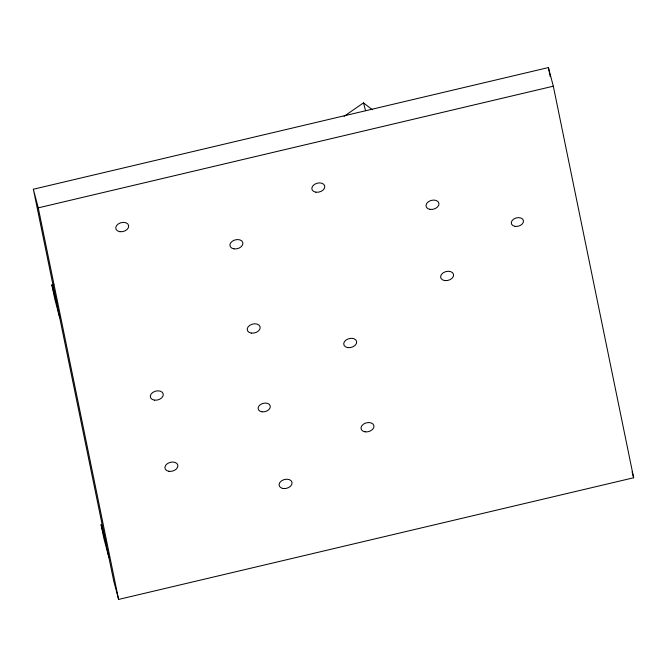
<?xml version="1.0" encoding="UTF-8"?>
<svg xmlns="http://www.w3.org/2000/svg" width="667" height="667" viewBox="0 0 667 667"><rect width="100%" height="100%" fill="white"/><g stroke="black" fill="none" stroke-linecap="round" stroke-linejoin="round"><path stroke-width="1" d="M344.064 116.316L363.49 102.876L372.311 109.68M33.35 189.236L548.391 67.567L553.318 86.193L633.65 477.764L118.609 599.433L113.682 580.807L33.35 189.236L38.269 207.862L118.609 599.433M38.269 207.862L553.318 86.193M59.73 317.817L54.811 299.191L51.884 284.951L53.869 284.484M632.099 471.886L633.65 477.764M363.49 102.876L365.566 110.722M51.884 284.951L56.812 303.577M105.978 543.221L101.05 524.596L103.977 538.836L108.896 557.462M548.391 67.567L550.275 76.747M283.158 488.511A6.62 4.536 -14.8 0 0 292.021 482.374A6.62 4.536 -14.8 0 0 281.574 480.799A6.62 4.536 -14.8 0 0 283.158 488.511M365.057 431.841A6.62 4.536 -14.8 0 0 373.929 425.704A6.62 4.536 -14.8 0 0 363.482 424.129A6.62 4.536 -14.8 0 0 365.057 431.841M119.818 231.682A6.62 4.536 -14.8 0 0 128.681 225.546A6.62 4.536 -14.8 0 0 118.234 223.97A6.62 4.536 -14.8 0 0 119.818 231.682M444.672 280.574A6.62 4.536 -14.8 0 0 453.543 274.437A6.62 4.536 -14.8 0 0 443.096 272.861A6.62 4.536 -14.8 0 0 444.672 280.574M154.377 400.133A6.62 4.536 -14.8 0 0 163.24 393.997A6.62 4.536 -14.8 0 0 152.793 392.421A6.62 4.536 -14.8 0 0 154.377 400.133M168.984 471.327A6.62 4.536 -14.8 0 0 177.847 465.191A6.62 4.536 -14.8 0 0 167.4 463.615A6.62 4.536 -14.8 0 0 168.984 471.327M233.992 248.866A6.62 4.536 -14.8 0 0 242.855 242.73A6.62 4.536 -14.8 0 0 232.408 241.154A6.62 4.536 -14.8 0 0 233.992 248.866M315.891 192.196A6.62 4.536 -14.8 0 0 324.762 186.06A6.62 4.536 -14.8 0 0 314.315 184.484A6.62 4.536 -14.8 0 0 315.891 192.196M251.267 333.091A6.62 4.536 -14.8 0 0 260.138 326.955A6.62 4.536 -14.8 0 0 249.691 325.379A6.62 4.536 -14.8 0 0 251.267 333.091M347.782 347.615A6.62 4.536 -14.8 0 0 356.645 341.479A6.62 4.536 -14.8 0 0 346.198 339.903A6.62 4.536 -14.8 0 0 347.782 347.615M430.065 209.38A6.62 4.536 -14.8 0 0 438.936 203.243A6.62 4.536 -14.8 0 0 428.489 201.667A6.62 4.536 -14.8 0 0 430.065 209.38M261.914 411.806A6.22 4.269 -14.8 0 0 270.252 406.045A6.22 4.269 -14.8 0 0 260.43 404.561A6.22 4.269 -14.8 0 0 261.914 411.806M515.107 226.371A6.22 4.269 -14.8 0 0 523.437 220.602A6.22 4.269 -14.8 0 0 513.615 219.126A6.22 4.269 -14.8 0 0 515.107 226.371"/></g></svg>
